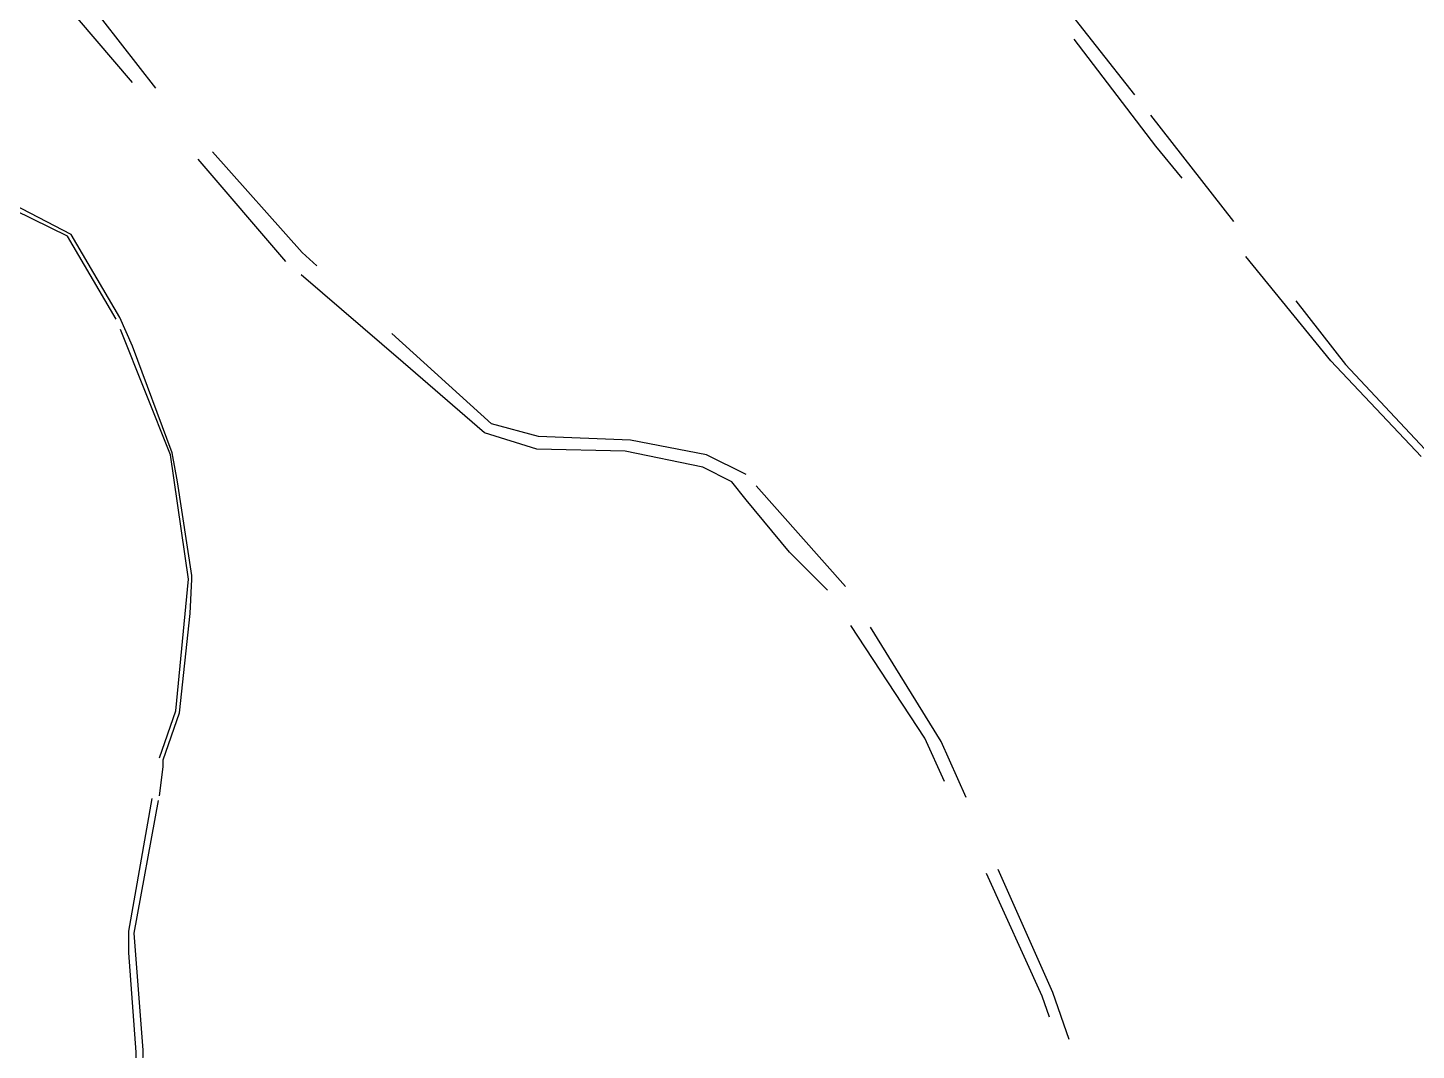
# Model space of a CAD drawing. Header units: metres. Extents: x 2999 to 3164, y 1641 to 1678.
# Drawn here: x 3130.03 to 3132.092, y 1669.202 to 1670.72 of the extents above; entities that cross this region are included whole.
import ezdxf

# ---------------------------------------------------------------- set-up
doc = ezdxf.new("R2010")
doc.units = ezdxf.units.M
doc.linetypes.add('CONTORNO_QUADRO_T', pattern=[0.35, 0.2, -0.15])
doc.layers.add('PDF29_Geometry', color=7, linetype='Continuous')

msp = doc.modelspace()

# ---------------------------------------------------------------- linework, layer by layer
at = {"layer": 'PDF29_Geometry', "linetype": 'CONTORNO_QUADRO_T', "lineweight": 25}
for points in [[(3131.8315, 1668.1966), (3131.8315, 1668.218), (3131.8047, 1668.403), (3131.7886, 1668.529), (3131.7403, 1668.6898), (3131.6653, 1668.9552), (3131.5768, 1669.2179), (3131.5527, 1669.2876), (3131.424, 1669.5771), (3131.3865, 1669.6602), (3131.2444, 1669.8907), (3131.097, 1670.0569), (3131.038, 1670.0864), (3130.9254, 1670.1079), (3130.7887, 1670.1132), (3130.719, 1670.132), (3130.4376, 1670.3866), (3130.2204, 1670.6306), (3129.9363, 1670.9952), (3129.8022, 1671.1614), (3129.7352, 1671.2659), (3129.5878, 1671.6626)], [(3131.8234, 1668.2207), (3131.7779, 1668.529), (3131.6626, 1668.9203), (3131.5366, 1669.2822), (3131.3624, 1669.6656), (3131.2176, 1669.8854), (3131.1613, 1669.9417), (3131.097, 1670.0194), (3131.0755, 1670.0462), (3131.0327, 1670.0676), (3130.9174, 1670.0918), (3130.786, 1670.0945), (3130.7083, 1670.1186), (3130.5877, 1670.2231), (3130.4134, 1670.3732), (3130.0623, 1670.7834), (3129.8049, 1671.1185), (3129.7862, 1671.1453), (3129.7165, 1671.2579), (3129.6762, 1671.3436), (3129.6039, 1671.5634), (3129.5663, 1671.6492)], [(3132.0996, 1670.0837), (3131.9655, 1670.2258), (3131.7055, 1670.5448), (3131.4616, 1670.8638)], [(3131.55, 1670.778), (3131.6975, 1670.5904), (3131.987, 1670.2204), (3132.1049, 1670.0945), (3132.2577, 1670.0248), (3132.4159, 1669.9658), (3132.4534, 1669.947), (3132.6035, 1669.8478), (3132.7268, 1669.7111), (3132.8126, 1669.5556), (3133.019, 1669.1455), (3133.0726, 1669.0758), (3133.1664, 1669.049), (3133.2683, 1669.0356), (3133.3326, 1669.0195), (3133.397, 1668.9713), (3133.4479, 1668.8989), (3133.4694, 1668.8453), (3133.4962, 1668.7407), (3133.5257, 1668.6147), (3133.5471, 1668.4727), (3133.5632, 1668.3494), (3133.5632, 1668.277), (3133.5632, 1668.1966)], [(3130.014, 1668.6791), (3130.0971, 1668.8989), (3130.1883, 1669.1026), (3130.1909, 1669.1616), (3130.1909, 1669.1991), (3130.1802, 1669.3466), (3130.1802, 1669.3787), (3130.2258, 1669.6361), (3130.2499, 1669.7058), (3130.2687, 1669.9014), (3130.2419, 1670.0864), (3130.1614, 1670.2875), (3130.0891, 1670.4108), (3129.9524, 1670.4778)], [(3130.0006, 1668.6147), (3130.0435, 1668.738), (3130.1052, 1668.8989), (3130.199, 1669.0973), (3130.2017, 1669.2018), (3130.1883, 1669.376), (3130.2258, 1669.5798), (3130.2311, 1669.6227), (3130.2311, 1669.6334), (3130.2553, 1669.7031), (3130.2714, 1669.8505), (3130.274, 1669.9014), (3130.274, 1669.9068), (3130.2526, 1670.0462), (3130.2445, 1670.0891), (3130.1856, 1670.2473), (3130.1668, 1670.2901), (3130.0944, 1670.4135), (3129.9604, 1670.4831)]]:
    msp.add_lwpolyline(points, dxfattribs=at)

doc.saveas('drawing.dxf')
